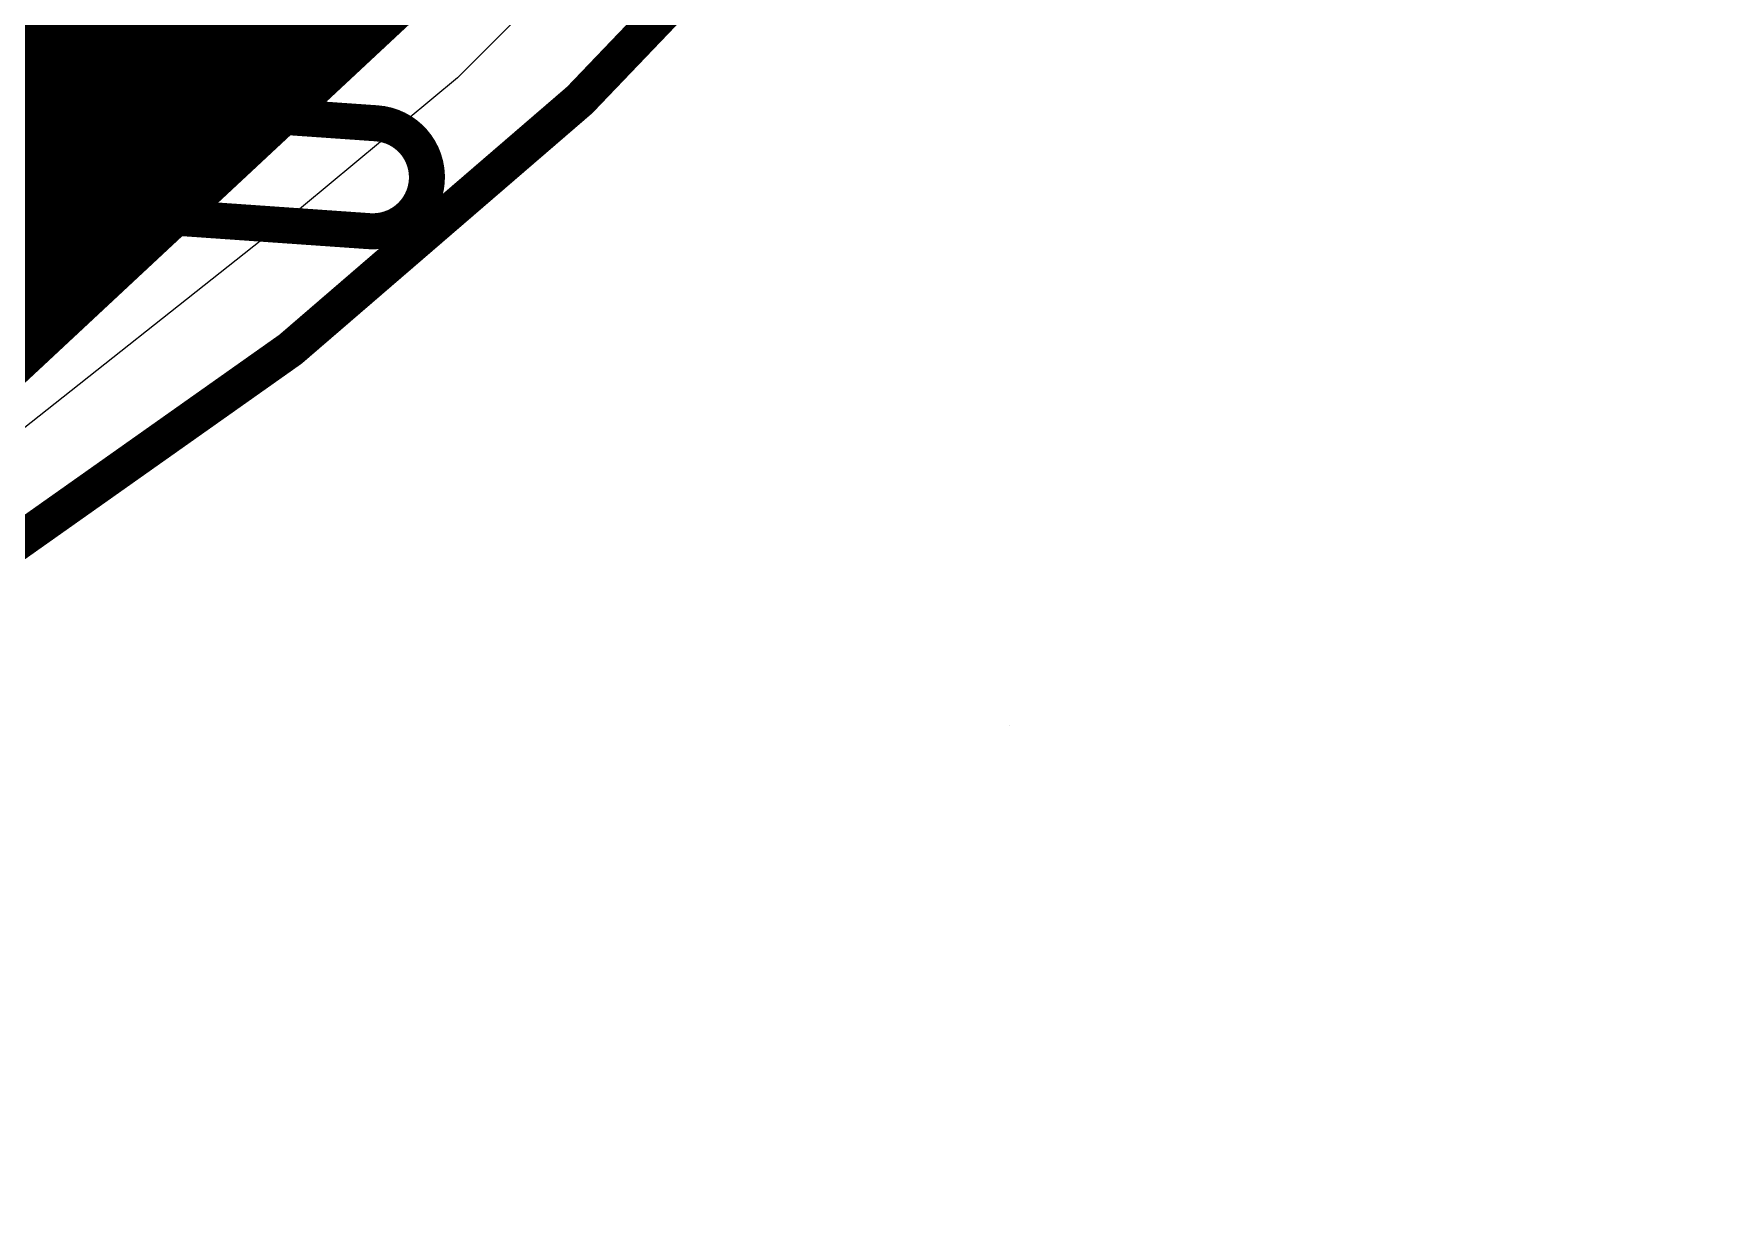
# Model space of a CAD drawing. Header units: millimetres. Extents: x 69.6 to 104.4, y 72.6 to 106.2.
# Drawn here: x 94.33 to 100.2, y 75.63 to 79.71 of the extents above; entities that cross this region are included whole.
import ezdxf

# ---------------------------------------------------------------- set-up
doc = ezdxf.new("R2010")
doc.units = ezdxf.units.MM
for name, color, linetype in [('BottomLayer', 5, 'Continuous'), ('KeepOutLayer', 6, 'Continuous'), ('MultiLayer', 9, 'Continuous'), ('PadHoleLayer', 156, 'Continuous'), ('TopLayer', 1, 'Continuous')]:
    doc.layers.add(name, color=color, linetype=linetype)

# ---------------------------------------------------------------- blocks, each defined once
blk = doc.blocks.new('CR2032_B_31')
at = {"layer": 'BottomLayer', "const_width": 8.5}
blk.add_lwpolyline([(-4.25, 0, 1), (4.25, 0, 1)], format="xyb", close=True, dxfattribs=at)
at = {"layer": 'BottomLayer', "const_width": 1.5}
blk.add_lwpolyline([(-10.17, 1.75), (-10.17, -1.75)], dxfattribs=at)
at = {"layer": 'MultiLayer', "const_width": 1.5}
blk.add_lwpolyline([(-10.17, 1.75), (-10.17, -1.75)], dxfattribs=at)
at = {"layer": 'PadHoleLayer', "const_width": 0.125}
blk.add_lwpolyline([(-8.9908, 0.8432), (-11.0935, -1.1175, -1), (-11.3492, -0.8433), (-9.2466, 1.1175, -1)], format="xyb", close=True, dxfattribs=at)
at = {"layer": 'TopLayer', "const_width": 1.5}
blk.add_lwpolyline([(-10.17, 1.75), (-10.17, -1.75)], dxfattribs=at)

msp = doc.modelspace()

# ---------------------------------------------------------------- linework, layer by layer
at = {"layer": 'BottomLayer'}
for p, q in [((93.5413, 78.2982), (95.4828, 80.0286)), ((93.4542, 78.2392), (95.436, 79.9678)), ((96.1197, 79.8815), (95.7961, 79.5566)), ((96.5256, 79.8531), (95.9395, 79.2606)), ((95.7961, 79.5566), (95.1722, 79.0383)), ((95.9395, 79.2606), (94.732, 78.215)), ((95.1722, 79.0383), (94.1603, 78.2376)), ((94.732, 78.215), (93.4958, 77.4681))]:
    msp.add_line(p, q, dxfattribs=at)
at = {"layer": 'KeepOutLayer', "const_width": 0.127}
msp.add_lwpolyline([(100.1392, 86.2685, -0.404026), (83.9692, 75.9671)], format="xyb", dxfattribs=at)
at = {"layer": 'TopLayer'}
for p, q in [((93.5413, 78.2982), (95.4828, 80.0286)), ((93.4542, 78.2392), (95.436, 79.9678)), ((96.1197, 79.8815), (95.7961, 79.5566)), ((96.5256, 79.8531), (95.9395, 79.2606)), ((95.7961, 79.5566), (95.1722, 79.0383)), ((95.9395, 79.2606), (94.732, 78.215)), ((95.1722, 79.0383), (94.1603, 78.2376)), ((94.732, 78.215), (93.4958, 77.4681)), ((97.7086, 77.3113), (97.7086, 77.3113))]:
    msp.add_line(p, q, dxfattribs=at)

# ---------------------------------------------------------------- block references
at = {"rotation": 133}
msp.add_blockref('CR2032_B_31', (87.1323, 86.7499), dxfattribs=at)

doc.saveas('drawing.dxf')
